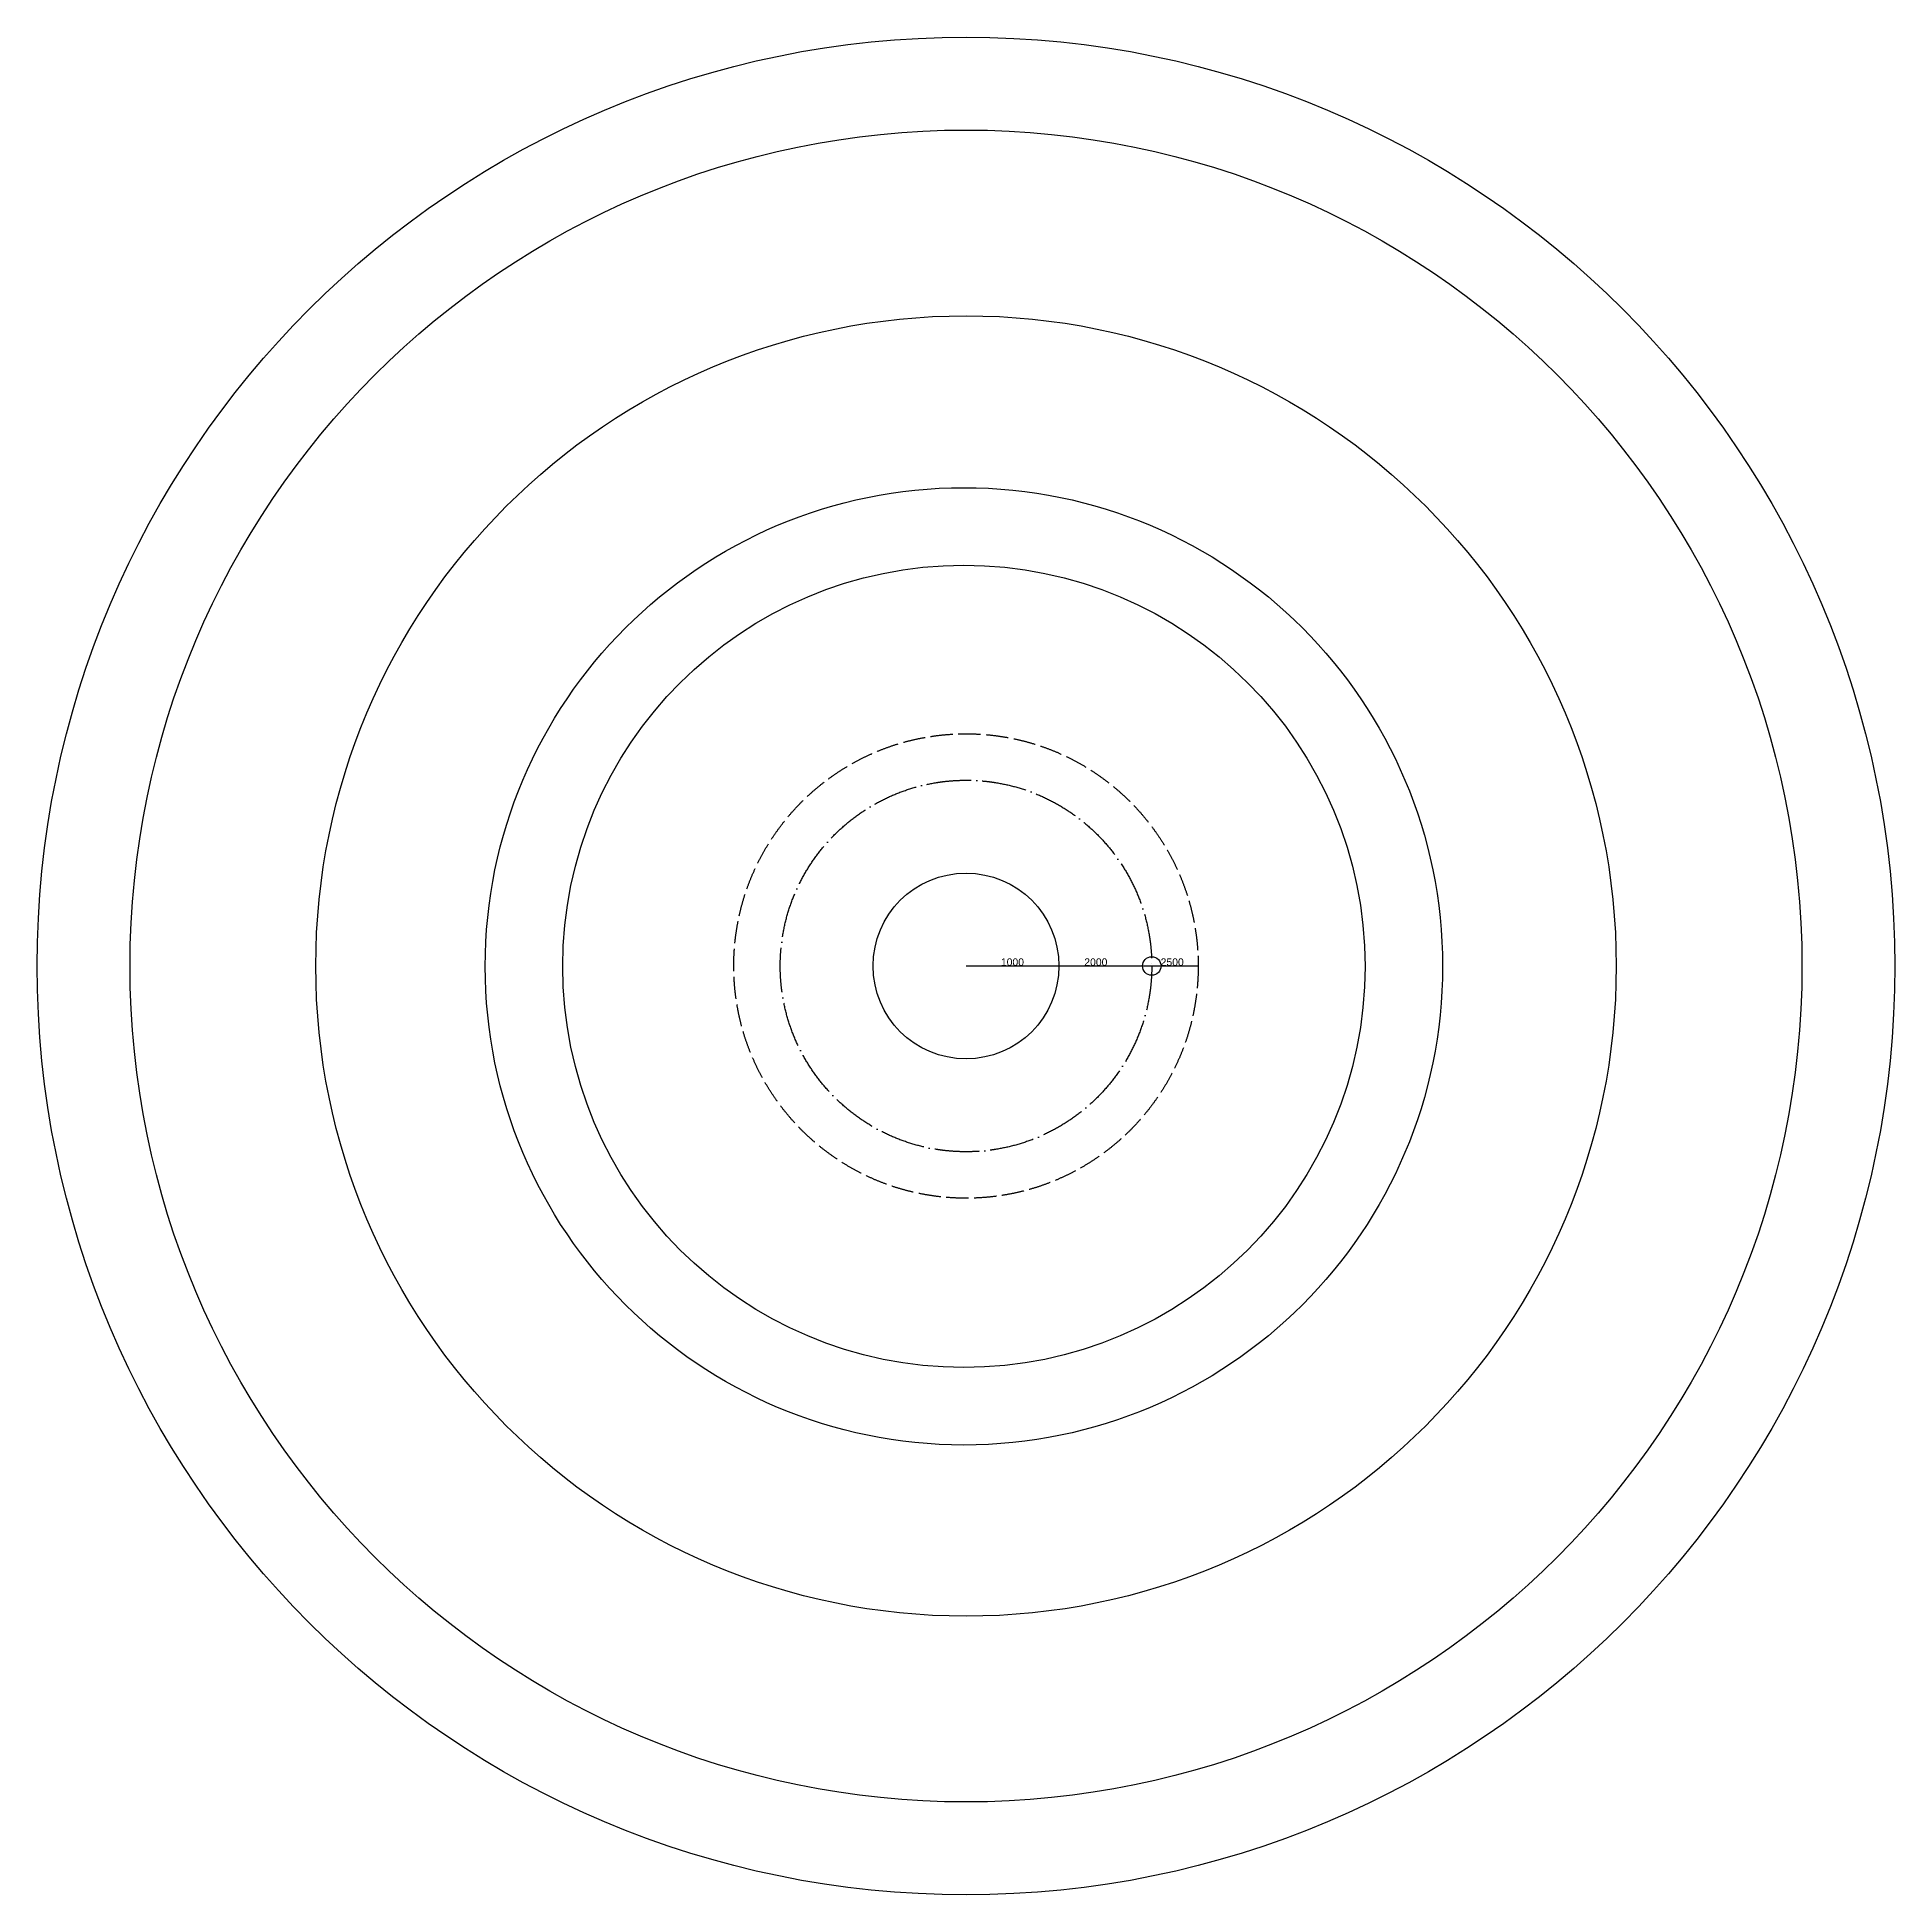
# Model space of a CAD drawing. Header units: millimetres. Extents: x 26535 to 76300, y -7871 to 12129.
# Drawn here: x 26535 to 46535, y -7871 to 12129 of the extents above; entities that cross this region are included whole.
import ezdxf

# ---------------------------------------------------------------- set-up
doc = ezdxf.new("R2010")
doc.units = ezdxf.units.MM
doc.linetypes.add('ACAD_ISO02W100', pattern=[15, 12, -3])
doc.linetypes.add('ACAD_ISO04W100', pattern=[30, 24, -3, 0, -3])
doc.layers.get('Defpoints').update_dxf_attribs({"color": 40})
doc.styles.get("Standard").update_dxf_attribs({"font": 'arial.ttf'})
doc.dimstyles.new('ISO-25', dxfattribs={"dimtxt": 2.5, "dimasz": 2.5, "dimexe": 1.25, "dimexo": 0.625, "dimtad": 1, "dimtxsty": 'Standard', "dimcen": 2.5, "dimadec": 0, "dimazin": 0, "dimtfac": 1, "dimtmove": 0, "dimatfit": 3, "dimfxl": 1, "dimarcsym": 0})

# ---------------------------------------------------------------- blocks, each defined once
blk = doc.blocks.new('*D1')
at = {"color": 0, "lineweight": -2, "ltscale": 20, "transparency": 16777216}
for p, q in [((36535, 2129), (36535, 2130)), ((36537, 2129), (37532, 2129)), ((37535, 2129), (37535, 2130))]:
    blk.add_line(p, q, dxfattribs=at)
at = {"color": 0, "ltscale": 20, "transparency": 16777216}
for points in [[(36537, 2129), (36537, 2128), (36535, 2129)], [(37532, 2129), (37532, 2128), (37535, 2129)]]:
    blk.add_solid(points, dxfattribs=at)
at = {"layer": 'Defpoints', "color": 0, "ltscale": 20, "transparency": 16777216}
for p in [(36535, 2129), (37535, 2129), (37535, 2129)]:
    blk.add_point(p, dxfattribs=at)
at = {"color": 0, "ltscale": 20, "transparency": 16777216, "insert": (37035, 2170), "char_height": 80, "attachment_point": 5}
blk.add_mtext('1000', dxfattribs=at)
blk = doc.blocks.new('*D2')
at = {"color": 0, "lineweight": -2, "ltscale": 20, "transparency": 16777216}
for p, q in [((36535, 2129), (36535, 2130)), ((36537, 2129), (39032, 2129)), ((39035, 2128), (39035, 2130))]:
    blk.add_line(p, q, dxfattribs=at)
at = {"color": 0, "ltscale": 20, "transparency": 16777216}
for points in [[(36537, 2129), (36537, 2128), (36535, 2129)], [(39032, 2129), (39032, 2128), (39035, 2129)]]:
    blk.add_solid(points, dxfattribs=at)
at = {"layer": 'Defpoints', "color": 0, "ltscale": 20, "transparency": 16777216}
for p in [(36535, 2129), (39035, 2129), (39035, 2128)]:
    blk.add_point(p, dxfattribs=at)
at = {"color": 0, "ltscale": 20, "transparency": 16777216, "insert": (38755, 2170), "char_height": 80, "attachment_point": 5}
blk.add_mtext('2500', dxfattribs=at)
blk = doc.blocks.new('*D3')
at = {"color": 0, "lineweight": -2, "ltscale": 20, "transparency": 16777216}
for p, q in [((36535, 2129), (36535, 2130)), ((36537, 2129), (38532, 2129)), ((38535, 2129), (38535, 2130))]:
    blk.add_line(p, q, dxfattribs=at)
at = {"color": 0, "ltscale": 20, "transparency": 16777216}
for points in [[(36537, 2129), (36537, 2128), (36535, 2129)], [(38532, 2129), (38532, 2128), (38535, 2129)]]:
    blk.add_solid(points, dxfattribs=at)
at = {"layer": 'Defpoints', "color": 0, "ltscale": 20, "transparency": 16777216}
for p in [(36535, 2129), (38535, 2129), (38535, 2129)]:
    blk.add_point(p, dxfattribs=at)
at = {"color": 0, "ltscale": 20, "transparency": 16777216, "insert": (37933, 2170), "char_height": 80, "attachment_point": 5}
blk.add_mtext('2000', dxfattribs=at)

msp = doc.modelspace()

# ---------------------------------------------------------------- linework, layer by layer
for centre, radius in [((36534.993, 2128.588), 10000), ((36534.993, 2128.588), 9000), ((36534.993, 2128.588), 7000), ((36512.493, 2124.838), 5153.218), ((36512.493, 2124.838), 4318.892), ((36534.993, 2128.588), 1000), ((38534.993, 2128.588), 100)]:
    msp.add_circle(centre, radius)
at = {"linetype": 'ACAD_ISO02W100', "ltscale": 20}
msp.add_circle((36534.993, 2128.588), 2500, dxfattribs=at)
at = {"linetype": 'ACAD_ISO04W100', "ltscale": 20}
msp.add_circle((36534.993, 2128.588), 2000, dxfattribs=at)

# ---------------------------------------------------------------- dimensions: what is measured, and where the dimension line sits
at = {"ltscale": 20}
dim = msp.add_linear_dim(base=(37534.993, 2128.588), p1=(36534.993, 2128.588), p2=(37534.993, 2128.588), dimstyle='ISO-25', override={"dimtxt": 80}, dxfattribs=at)
dim.commit()
dim.dimension.update_dxf_attribs({"geometry": '*D1', "text_midpoint": (37034.993, 2170.059)})
for base, p2, picture, middle in [((39034.993, 2128.588), (39034.993, 2127.753), '*D2', (38754.749, 2128.588)), ((38534.993, 2128.588), (38534.993, 2128.588), '*D3', (37933.327, 2128.588))]:
    dim = msp.add_linear_dim(base=base, p1=(36534.993, 2128.588), p2=p2, dimstyle='ISO-25', override={"dimtxt": 80}, dxfattribs=at)
    dim.commit()
    dim.dimension.update_dxf_attribs({"geometry": picture, "text_midpoint": middle, "dimtype": 160})

doc.saveas('drawing.dxf')
